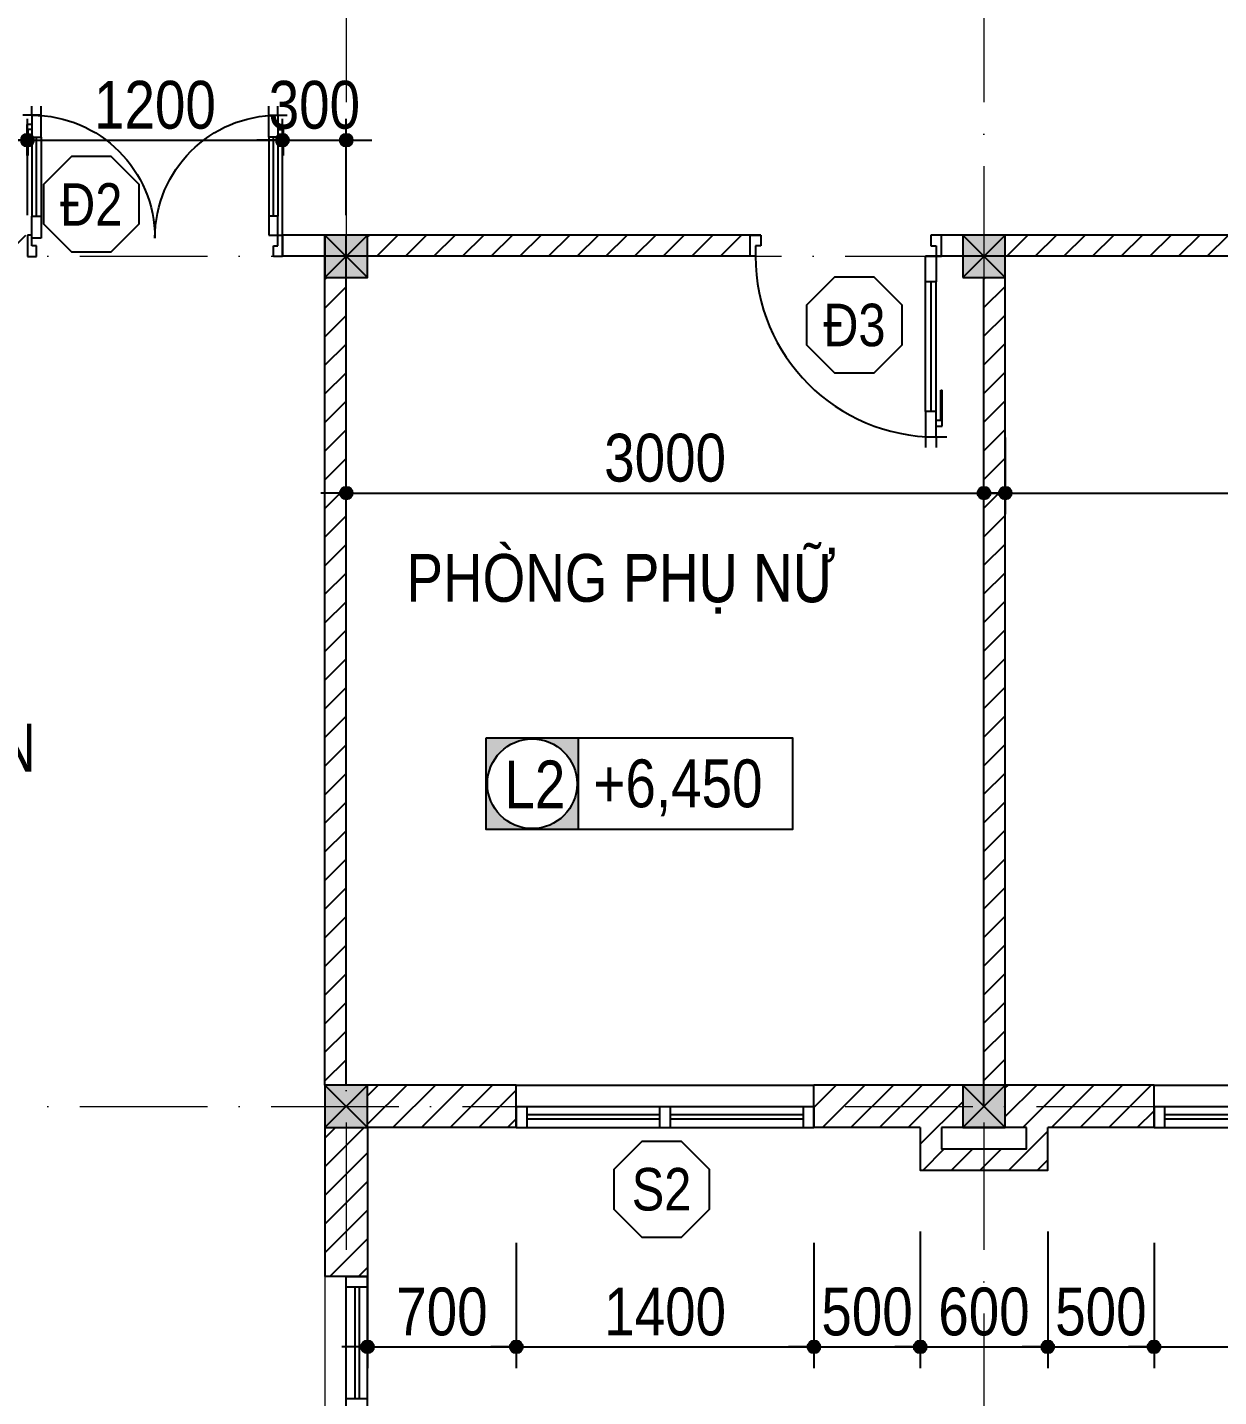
# Model space of a CAD drawing. Header units: millimetres. Extents: x 1201 to 176852, y 279 to 65351.
# Drawn here: x 79469 to 85073, y 25143 to 31586 of the extents above; entities that cross this region are included whole.
import ezdxf
from ezdxf.enums import TextEntityAlignment as Align

# ---------------------------------------------------------------- set-up
doc = ezdxf.new("R2010")
doc.units = ezdxf.units.MM
doc.linetypes.add('ACAD_ISO10W100', pattern=[18, 12, -3, 0, -3])
for name, color, linetype in [('009', 251, 'Continuous'), ('DIM', 1, 'Continuous'), ('DOOR', 20, 'Continuous'), ('MEDIUM', 2, 'Continuous'), ('TAGS', 60, 'Continuous'), ('TEXT', 7, 'Continuous'), ('TUONG', 131, 'Continuous'), ('WALL', 4, 'Continuous')]:
    doc.layers.add(name, color=color, linetype=linetype)
doc.layers.add('NET-THAY', color=2, linetype='Continuous', lineweight=13)
doc.layers.add('TRUC', color=24, linetype='Continuous', lineweight=0)
doc.styles.add('1', font='', dxfattribs={"height": 250})
doc.styles.add('HEL-CONDENSE', font='')
doc.styles.add('VNI-HELVE-CONDENSEN', font='')
doc.styles.get('1').set_extended_font_data('VNI-Helve-Condense')
doc.styles.get('HEL-CONDENSE').set_extended_font_data('VNI-Helve-Condense')
doc.styles.get('VNI-HELVE-CONDENSEN').set_extended_font_data('VNI-Helve-Condense')
doc.dimstyles.new('D100', dxfattribs={"dimtxt": 225, "dimasz": 1.2, "dimexe": 100, "dimexo": 0, "dimgap": 50, "dimtad": 1, "dimdec": 0, "dimzin": 13, "dimdsep": 46, "dimtxsty": 'HEL-CONDENSE', "dimblk": 'D50', "dimcen": 0, "dimclrd": 1, "dimclre": 1, "dimclrt": 7, "dimadec": 0, "dimazin": 0, "dimtfac": 1, "dimtdec": 0, "dimtmove": 0, "dimatfit": 3, "dimldrblk": 'D50', "dimfxl": 1, "dimtolj": 1, "dimtzin": 13, "dimarcsym": 0})

# ---------------------------------------------------------------- blocks, each defined once
blk = doc.blocks.new('A$C6E0044D6')
at = {"layer": 'DOOR'}
for p, q in [((-25, 925), (-25, 975)), ((25, 925), (25, 975)), ((-25, 925), (-75, 925)), ((25, 925), (-25, 925)), ((-25, 925), (-25, 805)), ((25, 805), (25, 925)), ((-25, 874.1), (-53.3, 874.1)), ((-53.3, 874.1), (-53.3, 704.5)), ((-25, 845.9), (-47.6, 845.9)), ((-47.6, 845.9), (-47.6, 704.5)), ((-25, 874.1), (-25, 845.9)), ((-25, 827.9), (-25, 195)), ((-25, 805), (25, 805)), ((0, 195), (0, 805)), ((25, 805), (25, 195)), ((-47.6, 704.5), (-53.3, 704.5)), ((-25, 195), (25, 195)), ((-25, 75), (-25, 195)), ((25, 195), (25, 75)), ((-25, 75), (-50, 75)), ((-50, 75), (-50, -25)), ((-25, 25), (-25, 75)), ((25, 75), (-25, 75)), ((825, 25), (825, 75)), ((825, 75), (850, 75)), ((850, 75), (850, -25)), ((0, 25), (-25, 25)), ((0, -25), (0, 25)), ((800, -25), (800, 25)), ((800, 25), (825, 25)), ((-50, -25), (0, -25)), ((850, -25), (800, -25))]:
    blk.add_line(p, q, dxfattribs=at)
at = {"layer": 'DOOR', "color": 251}
blk.add_arc((-25, 75), 850, 0, 90, dxfattribs=at)
blk = doc.blocks.new('s11')
at = {"layer": 'DOOR'}
for p, q in [((0, 0), (0, -100)), ((1400, 0), (0, 0)), ((50, 0), (50, -100)), ((1350, 0), (1350, -100)), ((1400, 0), (1400, -100)), ((1400, -100), (0, -100))]:
    blk.add_line(p, q, dxfattribs=at)
at = {"layer": 'DOOR', "linetype": 'ByBlock', "lineweight": -2}
for p, q in [((675, -100), (675, 0)), ((725, -100), (725, 0))]:
    blk.add_line(p, q, dxfattribs=at)
at = {"layer": 'DOOR', "color": 251}
for p, q in [((50, -40), (675, -40)), ((50, -60), (675, -60)), ((725, -40), (1350, -40)), ((725, -60), (1350, -60))]:
    blk.add_line(p, q, dxfattribs=at)
blk = doc.blocks.new('A$C1CA434F2')
at = {"layer": 'DOOR'}
for p, q in [((-289.1, -309.3), (-289.1, -409.3)), ((-289.1, -309.3), (2110.9, -309.3)), ((-239.1, -309.3), (-239.1, -409.3)), ((885.9, -309.3), (885.9, -409.3)), ((935.9, -309.3), (935.9, -409.3)), ((1486.2, -309.3), (1486.2, -409.3)), ((1536.2, -309.3), (1536.2, -409.3)), ((2060.9, -309.3), (2060.9, -409.3)), ((2110.9, -309.3), (2110.9, -409.3)), ((-289.1, -409.3), (2110.9, -409.3))]:
    blk.add_line(p, q, dxfattribs=at)
at = {"layer": 'DOOR', "linetype": 'ByBlock', "lineweight": -2}
for p, q in [((285.2, -409.3), (285.2, -309.3)), ((335.2, -409.3), (335.2, -309.3))]:
    blk.add_line(p, q, dxfattribs=at)
at = {"layer": 'DOOR', "color": 251}
for p, q in [((285.2, -349.3), (-239.1, -349.3)), ((285.2, -369.3), (-239.1, -369.3)), ((885.9, -349.3), (335.2, -349.3)), ((885.9, -369.3), (335.2, -369.3)), ((1486.2, -349.3), (935.9, -349.3)), ((1486.2, -369.3), (935.9, -369.3)), ((2060.9, -349.3), (1536.2, -349.3)), ((2060.9, -369.3), (1536.2, -369.3))]:
    blk.add_line(p, q, dxfattribs=at)
blk = doc.blocks.new('A$C225A2996')
at = {"layer": 'WALL'}
blk.add_hatch(color=4, dxfattribs=at).paths.add_polyline_path([(531.4, 81.6), (731.4, 81.6), (731.4, 281.6), (531.4, 281.6)])
at = {"layer": 'WALL', "color": 4}
for p, q in [((531.4, 281.6), (731.4, 81.6)), ((531.4, 81.6), (731.4, 281.6))]:
    blk.add_line(p, q, dxfattribs=at)
blk.add_lwpolyline([(531.4, 81.6), (731.4, 81.6), (731.4, 281.6), (531.4, 281.6)], close=True, dxfattribs=at)
blk = doc.blocks.new('KH-CUADI')
at = {"layer": 'TAGS'}
blk.add_lwpolyline([(-124.3, 300), (-300, 124.3), (-300, -124.3), (-124.3, -300), (124.3, -300), (300, -124.3), (300, 124.3), (124.3, 300)], close=True, dxfattribs=at)
at = {"layer": 'TAGS', "style": 'VNI-HELVE-CONDENSEN'}
blk.add_attdef('D', text='', height=300, dxfattribs=at).set_placement((0, 0), align=Align.MIDDLE)
blk = doc.blocks.new('A$C48B57989')
at = {"layer": 'DOOR'}
for p, q in [((-446, 752.5), (-403.1, 752.5)), ((-446, 652.5), (-446, 752.5)), ((-403.1, 752.5), (-403.1, 702.5)), ((711.1, 752.5), (711.1, 702.5)), ((754, 752.5), (711.1, 752.5)), ((754, 652.5), (754, 752.5)), ((-424.6, 652.5), (-446, 652.5)), ((-403.1, 702.5), (-424.6, 702.5)), ((-424.6, 702.5), (-424.6, 652.5)), ((-381.7, 666.8), (-424.6, 666.8)), ((-424.6, 666.8), (-424.6, 563.9)), ((-381.7, 563.9), (-381.7, 666.8)), ((689.7, 563.9), (689.7, 652.5)), ((689.7, 652.5), (732.6, 652.5)), ((711.1, 702.5), (732.6, 702.5)), ((732.6, 702.5), (732.6, 652.5)), ((732.6, 652.5), (754, 652.5)), ((732.6, 652.5), (732.6, 563.9)), ((-424.6, 563.9), (-381.7, 563.9)), ((-424.6, 171.4), (-424.6, 563.9)), ((-403.1, 563.9), (-403.1, 191)), ((-381.7, 191), (-381.7, 563.9)), ((689.7, 191), (689.7, 563.9)), ((732.6, 563.9), (689.7, 563.9)), ((711.1, 563.9), (711.1, 191)), ((732.6, 171.4), (732.6, 563.9)), ((-448.8, 131.8), (-448.8, 277.2)), ((-443.9, 277.2), (-448.8, 277.2)), ((-443.9, 156), (-443.9, 277.2)), ((752, 156), (752, 277.2)), ((752, 277.2), (756.8, 277.2)), ((756.8, 131.8), (756.8, 277.2)), ((-424.6, 131.8), (-448.8, 131.8)), ((-424.6, 156), (-443.9, 156)), ((-424.6, 191), (-381.7, 191)), ((-424.6, 88.2), (-424.6, 191)), ((-424.6, 131.8), (-424.6, 156)), ((-381.7, 191), (-381.7, 88.2)), ((732.6, 191), (689.7, 191)), ((689.7, 191), (689.7, 88.2)), ((732.6, 88.2), (732.6, 191)), ((732.6, 131.8), (732.6, 156)), ((732.6, 156), (752, 156)), ((732.6, 131.8), (756.8, 131.8)), ((-424.6, 88.2), (-467.4, 88.2)), ((-424.6, 88.2), (-424.6, 45.3)), ((-381.7, 88.2), (-424.6, 88.2)), ((-381.7, 88.2), (-381.7, 45.3)), ((689.7, 88.2), (689.7, 45.3)), ((689.7, 88.2), (732.6, 88.2)), ((732.6, 88.2), (732.6, 45.3)), ((732.6, 88.2), (775.4, 88.2))]:
    blk.add_line(p, q, dxfattribs=at)
at = {"layer": 'DOOR', "color": 251}
for centre, major_axis, start_param, end_param in [((-424.6, 666.8), (409.1, 409.1), 3.926991, 5.497787), ((732.6, 666.8), (-409.1, 409.1), 0.785398, 2.356194)]:
    blk.add_ellipse(centre, major_axis=major_axis, ratio=1, start_param=start_param, end_param=end_param, dxfattribs=at)
blk = doc.blocks.new('D50')
at = {"layer": 'DIM'}
blk.add_hatch(color=256, dxfattribs=at).paths.add_polyline_path([(25, 0, 1), (-25, 0, 1)])
blk.add_line((25, 0), (100, 0), dxfattribs=at)
blk.add_circle((0, 0), 25, dxfattribs=at)
blk = doc.blocks.new('*D1086')
at = {"layer": 'DEFPOINTS', "color": 0, "transparency": 16777216}
for p in [(81769, 25865.9), (81069, 25708.4), (81769, 25376.7)]:
    blk.add_point(p, dxfattribs=at)
at = {"layer": 'DIM', "color": 1, "lineweight": -2, "transparency": 16777216}
for p, q in [((81769, 25865.9), (81769, 25276.7)), ((81069, 25708.4), (81069, 25276.7)), ((81070.2, 25376.7), (81767.8, 25376.7))]:
    blk.add_line(p, q, dxfattribs=at)
at = {"layer": 'DIM', "color": 1, "lineweight": -2, "transparency": 16777216, "xscale": 1.199999999999999, "yscale": 1.199999999999999, "zscale": 1.199999999999999, "rotation": 180}
blk.add_blockref('D50', (81069, 25376.7), dxfattribs=at)
at = {"layer": 'DIM', "color": 1, "lineweight": -2, "transparency": 16777216, "xscale": 1.199999999999999, "yscale": 1.199999999999999, "zscale": 1.199999999999999}
blk.add_blockref('D50', (81769, 25376.7), dxfattribs=at)
at = {"layer": 'DIM', "color": 7, "transparency": 16777216, "insert": (81419, 25541.6), "char_height": 225, "attachment_point": 5, "style": 'HEL-CONDENSE'}
blk.add_mtext('\\A1;700', dxfattribs=at)
blk = doc.blocks.new('*D1087')
at = {"layer": 'DEFPOINTS', "color": 0, "transparency": 16777216}
for p in [(81769, 25865.9), (83169, 25865.9), (83169, 25376.7)]:
    blk.add_point(p, dxfattribs=at)
at = {"layer": 'DIM', "color": 1, "lineweight": -2, "transparency": 16777216}
for p, q in [((81769, 25865.9), (81769, 25276.7)), ((83169, 25865.9), (83169, 25276.7)), ((81770.2, 25376.7), (83167.8, 25376.7))]:
    blk.add_line(p, q, dxfattribs=at)
at = {"layer": 'DIM', "color": 1, "lineweight": -2, "transparency": 16777216, "xscale": 1.199999999999999, "yscale": 1.199999999999999, "zscale": 1.199999999999999, "rotation": 180}
blk.add_blockref('D50', (81769, 25376.7), dxfattribs=at)
at = {"layer": 'DIM', "color": 1, "lineweight": -2, "transparency": 16777216, "xscale": 1.199999999999999, "yscale": 1.199999999999999, "zscale": 1.199999999999999}
blk.add_blockref('D50', (83169, 25376.7), dxfattribs=at)
at = {"layer": 'DIM', "color": 7, "transparency": 16777216, "insert": (82469, 25541.6), "char_height": 225, "attachment_point": 5, "style": 'HEL-CONDENSE'}
blk.add_mtext('\\A1;1400', dxfattribs=at)
blk = doc.blocks.new('*D1088')
at = {"layer": 'DEFPOINTS', "color": 0, "transparency": 16777216}
for p in [(83669, 25919.9), (83169, 25865.9), (83669, 25376.7)]:
    blk.add_point(p, dxfattribs=at)
at = {"layer": 'DIM', "color": 1, "lineweight": -2, "transparency": 16777216}
for p, q in [((83669, 25919.9), (83669, 25276.7)), ((83169, 25865.9), (83169, 25276.7)), ((83170.2, 25376.7), (83667.8, 25376.7))]:
    blk.add_line(p, q, dxfattribs=at)
at = {"layer": 'DIM', "color": 1, "lineweight": -2, "transparency": 16777216, "xscale": 1.199999999999999, "yscale": 1.199999999999999, "zscale": 1.199999999999999, "rotation": 180}
blk.add_blockref('D50', (83169, 25376.7), dxfattribs=at)
at = {"layer": 'DIM', "color": 1, "lineweight": -2, "transparency": 16777216, "xscale": 1.199999999999999, "yscale": 1.199999999999999, "zscale": 1.199999999999999}
blk.add_blockref('D50', (83669, 25376.7), dxfattribs=at)
at = {"layer": 'DIM', "color": 7, "transparency": 16777216, "insert": (83419, 25541.6), "char_height": 225, "attachment_point": 5, "style": 'HEL-CONDENSE'}
blk.add_mtext('\\A1;500', dxfattribs=at)
blk = doc.blocks.new('*D1089')
at = {"layer": 'DEFPOINTS', "color": 0, "transparency": 16777216}
for p in [(83669, 25919.9), (84269, 25919.9), (84269, 25376.7)]:
    blk.add_point(p, dxfattribs=at)
at = {"layer": 'DIM', "color": 1, "lineweight": -2, "transparency": 16777216}
for p, q in [((83669, 25919.9), (83669, 25276.7)), ((84269, 25919.9), (84269, 25276.7)), ((83670.2, 25376.7), (84267.8, 25376.7))]:
    blk.add_line(p, q, dxfattribs=at)
at = {"layer": 'DIM', "color": 1, "lineweight": -2, "transparency": 16777216, "xscale": 1.199999999999999, "yscale": 1.199999999999999, "zscale": 1.199999999999999, "rotation": 180}
blk.add_blockref('D50', (83669, 25376.7), dxfattribs=at)
at = {"layer": 'DIM', "color": 1, "lineweight": -2, "transparency": 16777216, "xscale": 1.199999999999999, "yscale": 1.199999999999999, "zscale": 1.199999999999999}
blk.add_blockref('D50', (84269, 25376.7), dxfattribs=at)
at = {"layer": 'DIM', "color": 7, "transparency": 16777216, "insert": (83969, 25541.6), "char_height": 225, "attachment_point": 5, "style": 'HEL-CONDENSE'}
blk.add_mtext('\\A1;600', dxfattribs=at)
blk = doc.blocks.new('*D1090')
at = {"layer": 'DEFPOINTS', "color": 0, "transparency": 16777216}
for p in [(84269, 25919.9), (84769, 25865.9), (84769, 25376.7)]:
    blk.add_point(p, dxfattribs=at)
at = {"layer": 'DIM', "color": 1, "lineweight": -2, "transparency": 16777216}
for p, q in [((84269, 25919.9), (84269, 25276.7)), ((84769, 25865.9), (84769, 25276.7)), ((84270.2, 25376.7), (84767.8, 25376.7))]:
    blk.add_line(p, q, dxfattribs=at)
at = {"layer": 'DIM', "color": 1, "lineweight": -2, "transparency": 16777216, "xscale": 1.199999999999999, "yscale": 1.199999999999999, "zscale": 1.199999999999999, "rotation": 180}
blk.add_blockref('D50', (84269, 25376.7), dxfattribs=at)
at = {"layer": 'DIM', "color": 1, "lineweight": -2, "transparency": 16777216, "xscale": 1.199999999999999, "yscale": 1.199999999999999, "zscale": 1.199999999999999}
blk.add_blockref('D50', (84769, 25376.7), dxfattribs=at)
at = {"layer": 'DIM', "color": 7, "transparency": 16777216, "insert": (84519, 25541.6), "char_height": 225, "attachment_point": 5, "style": 'HEL-CONDENSE'}
blk.add_mtext('\\A1;500', dxfattribs=at)
blk = doc.blocks.new('*D1091')
at = {"layer": 'DEFPOINTS', "color": 0, "transparency": 16777216}
for p in [(84769, 25865.9), (86169, 25865.9), (86169, 25376.7)]:
    blk.add_point(p, dxfattribs=at)
at = {"layer": 'DIM', "color": 1, "lineweight": -2, "transparency": 16777216}
for p, q in [((84769, 25865.9), (84769, 25276.7)), ((86169, 25865.9), (86169, 25276.7)), ((84770.2, 25376.7), (86167.8, 25376.7))]:
    blk.add_line(p, q, dxfattribs=at)
at = {"layer": 'DIM', "color": 1, "lineweight": -2, "transparency": 16777216, "xscale": 1.199999999999999, "yscale": 1.199999999999999, "zscale": 1.199999999999999, "rotation": 180}
blk.add_blockref('D50', (84769, 25376.7), dxfattribs=at)
at = {"layer": 'DIM', "color": 1, "lineweight": -2, "transparency": 16777216, "xscale": 1.199999999999999, "yscale": 1.199999999999999, "zscale": 1.199999999999999}
blk.add_blockref('D50', (86169, 25376.7), dxfattribs=at)
at = {"layer": 'DIM', "color": 7, "transparency": 16777216, "insert": (85469, 25541.6), "char_height": 225, "attachment_point": 5, "style": 'HEL-CONDENSE'}
blk.add_mtext('\\A1;1400', dxfattribs=at)
blk = doc.blocks.new('*D1121')
at = {"layer": 'DEFPOINTS', "color": 0, "transparency": 16777216}
for p in [(75069, 31461.8), (79469, 31055.1), (79469, 30702.5)]:
    blk.add_point(p, dxfattribs=at)
at = {"layer": 'DIM', "color": 1, "lineweight": -2, "transparency": 16777216}
for p, q in [((75069, 31461.8), (75069, 30955.1)), ((79469, 30702.5), (79469, 31155.1)), ((75070.2, 31055.1), (79467.8, 31055.1))]:
    blk.add_line(p, q, dxfattribs=at)
at = {"layer": 'DIM', "color": 1, "lineweight": -2, "transparency": 16777216, "xscale": 1.199999999999999, "yscale": 1.199999999999999, "zscale": 1.199999999999999, "rotation": 180}
blk.add_blockref('D50', (75069, 31055.1), dxfattribs=at)
at = {"layer": 'DIM', "color": 1, "lineweight": -2, "transparency": 16777216, "xscale": 1.199999999999999, "yscale": 1.199999999999999, "zscale": 1.199999999999999}
blk.add_blockref('D50', (79469, 31055.1), dxfattribs=at)
at = {"layer": 'DIM', "color": 7, "transparency": 16777216, "insert": (77269, 31220), "char_height": 225, "attachment_point": 5, "style": 'HEL-CONDENSE'}
blk.add_mtext('\\A1;4400', dxfattribs=at)
blk = doc.blocks.new('*D1122')
at = {"layer": 'DEFPOINTS', "color": 0, "transparency": 16777216}
for p in [(80669, 31055.1), (79469, 30702.5), (80669, 30602.5)]:
    blk.add_point(p, dxfattribs=at)
at = {"layer": 'DIM', "color": 1, "lineweight": -2, "transparency": 16777216}
for p, q in [((79469, 30702.5), (79469, 31155.1)), ((80669, 30602.5), (80669, 31155.1)), ((79470.2, 31055.1), (80667.8, 31055.1))]:
    blk.add_line(p, q, dxfattribs=at)
at = {"layer": 'DIM', "color": 1, "lineweight": -2, "transparency": 16777216, "xscale": 1.199999999999999, "yscale": 1.199999999999999, "zscale": 1.199999999999999, "rotation": 180}
blk.add_blockref('D50', (79469, 31055.1), dxfattribs=at)
at = {"layer": 'DIM', "color": 1, "lineweight": -2, "transparency": 16777216, "xscale": 1.199999999999999, "yscale": 1.199999999999999, "zscale": 1.199999999999999}
blk.add_blockref('D50', (80669, 31055.1), dxfattribs=at)
at = {"layer": 'DIM', "color": 7, "transparency": 16777216, "insert": (80069, 31220), "char_height": 225, "attachment_point": 5, "style": 'HEL-CONDENSE'}
blk.add_mtext('\\A1;1200', dxfattribs=at)
blk = doc.blocks.new('*D1140')
at = {"layer": 'DEFPOINTS', "color": 0, "transparency": 16777216}
for p in [(80969, 31055.1), (80669, 30702.5), (80969, 30702.5)]:
    blk.add_point(p, dxfattribs=at)
at = {"layer": 'DIM', "color": 1, "lineweight": -2, "transparency": 16777216}
for p, q in [((80669, 30702.5), (80669, 31155.1)), ((80969, 30702.5), (80969, 31155.1)), ((80670.2, 31055.1), (80967.8, 31055.1))]:
    blk.add_line(p, q, dxfattribs=at)
at = {"layer": 'DIM', "color": 1, "lineweight": -2, "transparency": 16777216, "xscale": 1.199999999999999, "yscale": 1.199999999999999, "zscale": 1.199999999999999, "rotation": 180}
blk.add_blockref('D50', (80669, 31055.1), dxfattribs=at)
at = {"layer": 'DIM', "color": 1, "lineweight": -2, "transparency": 16777216, "xscale": 1.199999999999999, "yscale": 1.199999999999999, "zscale": 1.199999999999999}
blk.add_blockref('D50', (80969, 31055.1), dxfattribs=at)
at = {"layer": 'DIM', "color": 7, "transparency": 16777216, "insert": (80819, 31220), "char_height": 225, "attachment_point": 5, "style": 'HEL-CONDENSE'}
blk.add_mtext('\\A1;300', dxfattribs=at)
blk = doc.blocks.new('A$C27B14CF0')
at = {"layer": 'TAGS', "ltscale": 1000}
h = blk.add_hatch(color=8, dxfattribs=at)
h.paths.add_polyline_path([(249.9, 243.1), (-182.1, 243.1), (-182.1, -188.9), (249.9, -188.9)])
h.paths.add_polyline_path([(244.9, 27.1, -1), (-177.1, 27.1, -1)], flags=16)
blk.add_line((249.9, 243.1), (249.9, -188.9), dxfattribs=at)
blk.add_lwpolyline([(-182.1, 243.1), (1257.9, 243.1), (1257.9, -188.9), (-182.1, -188.9)], close=True, dxfattribs=at)
blk.add_circle((33.9, 27.1), 211, dxfattribs=at)
at = {"layer": 'TAGS', "ltscale": 1000, "style": 'VNI-HELVE-CONDENSEN'}
for p in [(-44.3, -83.7), (379.3, -83.7)]:
    blk.add_attdef('S', p, '', height=225, dxfattribs=at)
blk = doc.blocks.new('*D976')
at = {"layer": 'DEFPOINTS', "color": 0, "transparency": 16777216}
for p in [(83969, 29394.5), (80969, 29203.4), (83969, 29203.4)]:
    blk.add_point(p, dxfattribs=at)
at = {"layer": 'DIM', "color": 1, "lineweight": -2, "transparency": 16777216}
for p, q in [((80969, 29203.4), (80969, 29494.5)), ((83969, 29203.4), (83969, 29494.5)), ((80970.2, 29394.5), (83967.8, 29394.5))]:
    blk.add_line(p, q, dxfattribs=at)
at = {"layer": 'DIM', "color": 1, "lineweight": -2, "transparency": 16777216, "xscale": 1.199999999999999, "yscale": 1.199999999999999, "zscale": 1.199999999999999, "rotation": 180}
blk.add_blockref('D50', (80969, 29394.5), dxfattribs=at)
at = {"layer": 'DIM', "color": 1, "lineweight": -2, "transparency": 16777216, "xscale": 1.199999999999999, "yscale": 1.199999999999999, "zscale": 1.199999999999999}
blk.add_blockref('D50', (83969, 29394.5), dxfattribs=at)
at = {"layer": 'DIM', "color": 7, "transparency": 16777216, "insert": (82469, 29559.4), "char_height": 225, "attachment_point": 5, "style": 'HEL-CONDENSE'}
blk.add_mtext('\\A1;3000', dxfattribs=at)
blk = doc.blocks.new('*D977')
at = {"layer": 'DEFPOINTS', "color": 0, "transparency": 16777216}
for p in [(84069, 29656.5), (89469, 29656.5), (89469, 29394.5)]:
    blk.add_point(p, dxfattribs=at)
at = {"layer": 'DIM', "color": 1, "lineweight": -2, "transparency": 16777216}
for p, q in [((84069, 29656.5), (84069, 29294.5)), ((89469, 29656.5), (89469, 29294.5)), ((84070.2, 29394.5), (89467.8, 29394.5))]:
    blk.add_line(p, q, dxfattribs=at)
at = {"layer": 'DIM', "color": 1, "lineweight": -2, "transparency": 16777216, "xscale": 1.199999999999999, "yscale": 1.199999999999999, "zscale": 1.199999999999999, "rotation": 180}
blk.add_blockref('D50', (84069, 29394.5), dxfattribs=at)
at = {"layer": 'DIM', "color": 1, "lineweight": -2, "transparency": 16777216, "xscale": 1.199999999999999, "yscale": 1.199999999999999, "zscale": 1.199999999999999}
blk.add_blockref('D50', (89469, 29394.5), dxfattribs=at)
at = {"layer": 'DIM', "color": 7, "transparency": 16777216, "insert": (86769, 29559.4), "char_height": 225, "attachment_point": 5, "style": 'HEL-CONDENSE'}
blk.add_mtext('\\A1;5400', dxfattribs=at)

msp = doc.modelspace()

# ---------------------------------------------------------------- hatches: boundary and pattern name
at = {"layer": '009'}
h = msp.add_hatch(dxfattribs=at)
h.set_pattern_fill('ANSI31', color=256, scale=30, style=0)
h.set_pattern_definition([(45, (-1228036.16, -308637.74), (-67.351921, 67.351921), [])])
h.paths.add_polyline_path([(79469.008, 30608.429), (75069.008, 30608.429), (75069.008, 30508.429), (79469.008, 30508.429)])
h.paths.add_polyline_path([(80969.008, 30408.429), (80869.008, 30408.429), (80869.008, 26608.429), (80969.008, 26608.429)])
h.paths.add_polyline_path([(82869.008, 30608.429), (81069.008, 30608.429), (81069.008, 30508.429), (82869.008, 30508.429)])
h.paths.add_polyline_path([(84069.008, 30408.429), (83969.008, 30408.429), (83969.008, 26608.429), (84069.008, 26608.429)])
h.paths.add_polyline_path([(88069.008, 30608.429), (84069.008, 30608.429), (84069.008, 30508.429), (84869.008, 30508.429), (88069.008, 30508.429)])
h.paths.add_polyline_path([(83869.008, 26608.429), (83169.008, 26608.429), (83169.008, 26408.429), (83669.008, 26408.429), (83669.008, 26208.429), (84269.008, 26208.429), (84269.008, 26408.429), (84769.008, 26408.429), (84769.008, 26608.429), (84069.008, 26608.429), (84069.008, 26508.429), (84069.008, 26408.429), (84169.008, 26408.429), (84169.008, 26308.429), (83769.008, 26308.429), (83769.008, 26408.429), (83869.008, 26408.429)])
h.paths.add_polyline_path([(81769.008, 26608.429), (81069.008, 26608.429), (81069.008, 26408.429), (81769.008, 26408.429)])
h.paths.add_polyline_path([(81069.008, 26408.429), (80869.008, 26408.429), (80869.008, 25708.429), (81069.008, 25708.429)])
h.paths.add_polyline_path([(80869.008, 22608.429), (80169.008, 22608.429), (80169.008, 22408.429), (80669.008, 22408.429), (80669.008, 22158.429), (81269.008, 22158.429), (81269.008, 22758.429), (81069.008, 22758.429), (81069.008, 23308.429), (80869.008, 23308.429), (80869.008, 22608.429), (81069.008, 22608.429), (81069.008, 22658.429), (81169.008, 22658.429), (81169.008, 22258.429), (80769.008, 22258.429), (80769.008, 22408.429), (80869.008, 22408.429)])
h.paths.add_polyline_path([(78769.008, 22608.429), (77269.008, 22608.429), (77269.008, 22408.429), (77719.008, 22408.429), (77719.008, 22208.429), (78319.008, 22208.429), (78319.008, 22408.429), (78769.008, 22408.429)])
h.paths.add_polyline_path([(78219.008, 22408.429), (78219.008, 22308.429), (77819.008, 22308.429), (77819.008, 22408.429)], flags=17)
h.paths.add_polyline_path([(75069.008, 23308.429), (74869.008, 23308.429), (74869.008, 22758.429), (74619.008, 22758.429), (74619.008, 22158.429), (74869.008, 22158.429), (75369.008, 22158.429), (75369.008, 22408.429), (75869.008, 22408.429), (75869.008, 22608.429), (75369.008, 22608.429), (75069.008, 22608.429), (75069.008, 22508.429), (75269.008, 22508.429), (75269.008, 22258.429), (74969.008, 22258.429), (74719.008, 22258.429), (74719.008, 22658.429), (74869.008, 22658.429), (74869.008, 22608.429), (75069.008, 22608.429)])
h.paths.add_polyline_path([(75069.008, 26408.429), (74869.008, 26408.429), (74869.008, 26308.429), (74719.008, 26308.429), (74719.008, 26708.429), (74869.008, 26708.429), (74869.008, 26608.429), (75069.008, 26608.429), (75069.008, 27308.429), (74869.008, 27308.429), (74869.008, 26808.429), (74619.008, 26808.429), (74619.008, 26208.429), (74869.008, 26208.429), (74869.008, 25708.429), (75069.008, 25708.429)])
h.paths.add_polyline_path([(75069.008, 30408.429), (74869.008, 30408.429), (74869.008, 30308.429), (74719.008, 30308.429), (74719.008, 30708.429), (74869.008, 30708.429), (74869.008, 30608.429), (75069.008, 30608.429), (75069.008, 30808.429), (74869.008, 30808.429), (74619.008, 30808.429), (74619.008, 30208.429), (74869.008, 30208.429), (74869.008, 29708.429), (75069.008, 29708.429)])
h.paths.add_polyline_path([(75069.008, 33508.429), (75169.008, 33508.429), (75169.008, 33608.429), (75069.008, 33608.429), (75069.008, 34208.429), (74869.008, 34208.429), (74869.008, 32808.429), (74619.008, 32808.429), (74619.008, 32208.429), (74869.008, 32208.429), (75069.008, 32208.429), (75069.008, 32408.429), (74869.008, 32408.429), (74869.008, 32308.429), (74719.008, 32308.429), (74719.008, 32708.429), (74869.008, 32708.429), (74869.008, 32608.429), (75069.008, 32608.429), (75069.008, 32808.429)])

# ---------------------------------------------------------------- linework, layer by layer
at = {"layer": 'MEDIUM'}
for p, q in [((81769.008, 26608.429, 6450), (83169.008, 26608.429, 6450)), ((84769.008, 26608.429, 6450), (86169.008, 26608.429, 6450))]:
    msp.add_line(p, q, dxfattribs=at)
at = {"layer": 'NET-THAY'}
msp.add_line((80869.008, 25708.429, 6450), (80869.008, 23308.429, 6450), dxfattribs=at)
at = {"layer": 'TRUC', "linetype": 'ACAD_ISO10W100', "ltscale": 50, "elevation": 6450}
for points in [[(80969.008, 37234.209), (80969.008, 20808.429)], [(80969.008, 37234.209), (80969.008, 20808.429)], [(83969.008, 37234.209), (83969.008, 20808.429)], [(72515.024, 30508.429), (110285.336, 30508.429)], [(72515.024, 26508.429), (110285.336, 26508.429)]]:
    msp.add_lwpolyline(points, dxfattribs=at)
at = {"layer": 'TUONG'}
for p, q in [((82919.008, 30608.429, 6450), (80669.008, 30608.429, 6450)), ((80669.008, 30508.429, 6450), (80669.008, 30608.429, 6450)), ((80869.008, 26608.429, 6450), (80869.008, 30608.429, 6450)), ((80969.008, 26608.429, 6450), (80969.008, 30608.429, 6450)), ((82869.008, 30508.429, 6450), (82869.008, 30608.429, 6450)), ((83869.008, 30608.429, 6450), (83719.008, 30608.429, 6450)), ((83769.008, 30508.429, 6450), (83769.008, 30608.429, 6450)), ((88090.437, 30608.429, 6450), (84069.008, 30608.429, 6450)), ((84069.008, 30508.429, 6450), (84069.008, 30608.429, 6450)), ((82894.008, 30508.429, 6450), (80669.008, 30508.429, 6450)), ((83869.008, 30508.429, 6450), (83694.008, 30508.429, 6450)), ((84869.008, 30508.429, 6450), (83869.008, 30508.429, 6450)), ((84169.008, 30508.429, 6450), (84069.008, 30508.429, 6450)), ((88069.008, 30508.429, 6450), (84269.008, 30508.429, 6450)), ((83969.008, 26508.429, 6450), (83969.008, 30408.429, 6450)), ((84069.008, 26508.429, 6450), (84069.008, 30408.429, 6450)), ((81769.008, 26408.429, 6450), (81769.008, 26608.429, 6450)), ((83169.008, 26408.429, 6450), (83169.008, 26608.429, 6450)), ((84769.008, 26408.429, 6450), (84769.008, 26608.429, 6450)), ((81069.008, 25708.429, 6450), (80869.008, 25708.429, 6450))]:
    msp.add_line(p, q, dxfattribs=at)
at = {"layer": 'TUONG', "elevation": 6450}
for points in [[(81769.008, 26608.429), (80869.008, 26608.429), (80869.008, 25708.429)], [(84769.008, 26608.429), (83169.008, 26608.429)], [(81769.008, 26408.429), (81069.008, 26408.429), (81069.008, 25708.429)], [(83669.008, 26408.429), (83169.008, 26408.429)], [(83669.008, 26408.429), (83669.008, 26208.429), (84269.008, 26208.429), (84269.008, 26408.429)], [(84169.008, 26408.429), (83769.008, 26408.429)], [(83769.008, 26408.429), (83769.008, 26308.429), (84169.008, 26308.429), (84169.008, 26408.429)], [(84769.008, 26408.429), (84269.008, 26408.429)]]:
    msp.add_lwpolyline(points, dxfattribs=at)

# ---------------------------------------------------------------- block references
at = {"layer": 'DOOR', "xscale": -1, "rotation": 180}
msp.add_blockref('A$C48B57989', (79915.001, 31260.903, 6450), dxfattribs=at)
at = {"layer": 'DOOR'}
for name, p, rotation in [('A$C6E0044D6', (83719.008, 30583.429, 6450), 180), ('A$C1CA434F2', (80659.724, 23597.524, 6450), 90)]:
    msp.add_blockref(name, p, dxfattribs=dict(at, rotation=rotation))
at = {"layer": 'DOOR', "xscale": -1}
for p in [(83169.008, 26508.429, 6450), (86169.008, 26508.429, 6450)]:
    msp.add_blockref('s11', p, dxfattribs=at)
at = {"layer": 'TAGS', "linetype": 'Continuous'}
ref = msp.add_blockref('KH-CUADI', (79769.265, 30753.957, 6450), dxfattribs=dict(at, xscale=0.75, yscale=0.75, zscale=0.75, rotation=180))
ref.add_attrib('D', 'Ñ2', dxfattribs={"color": 7, "height": 200, "style": 'VNI-HELVE-CONDENSEN'}).set_placement((79769.265, 30753.957, 6450), align=Align.MIDDLE)
ref = msp.add_blockref('KH-CUADI', (83359.459, 30185.484, 6450), dxfattribs=dict(at, xscale=0.75, yscale=0.75, zscale=0.75, rotation=180))
ref.add_attrib('D', 'Ñ3', dxfattribs={"color": 7, "height": 200, "style": 'VNI-HELVE-CONDENSEN'}).set_placement((83359.459, 30185.484, 6450), align=Align.MIDDLE)
at = {"layer": 'TAGS', "ltscale": 1000}
ref = msp.add_blockref('A$C27B14CF0', (81809.982, 27999.429, 6450), dxfattribs=at)
ref.add_attrib('S', 'L2', (81712.72, 27910.836, 6450), dxfattribs={"color": 7, "ltscale": 1000, "height": 225, "style": 'VNI-HELVE-CONDENSEN'})
ref.add_attrib('S', '+6,450', (82131.719, 27915.772, 6450), dxfattribs={"color": 7, "ltscale": 1000, "height": 225, "style": 'VNI-HELVE-CONDENSEN'})
at = {"layer": 'TAGS', "linetype": 'Continuous'}
ref = msp.add_blockref('KH-CUADI', (82452.139, 26118.53, 6450), dxfattribs=dict(at, xscale=0.75, yscale=0.75, zscale=0.75, rotation=180))
ref.add_attrib('D', 'S2', dxfattribs={"color": 7, "height": 200, "style": 'VNI-HELVE-CONDENSEN'}).set_placement((82452.139, 26118.53, 6450), align=Align.MIDDLE)
at = {"layer": 'TUONG', "color": 4}
for p in [(80337.618, 30326.796, 6450), (83337.618, 30326.796, 6450), (80337.618, 26326.796, 6450), (83337.618, 26326.796, 6450)]:
    msp.add_blockref('A$C225A2996', p, dxfattribs=at)

# ---------------------------------------------------------------- texts
at = {"layer": 'TEXT', "char_height": 225, "attachment_point": 2, "style": '1'}
for s, insert in [('PHOØNG PHUÏ NÖÕ', (82262.556, 29107.796, 6450)), ('PHOØNG HOÏP GIAO BAN', (78063.824, 28308.714, 6450))]:
    msp.add_mtext(s, dxfattribs=dict(at, insert=insert))

# ---------------------------------------------------------------- dimensions: what is measured, and where the dimension line sits
at = {"layer": 'DIM'}
for base, p1, p2, picture, middle in [((79469.008, 31055.106, 6450), (75069.008, 31461.757, 6450), (79469.008, 30702.493, 6450), '*D1121', (77269.008, 31220.006, 6450)), ((80669.008, 31055.106, 6450), (79469.008, 30702.493, 6450), (80669.008, 30602.493, 6450), '*D1122', (80069.008, 31220.006, 6450)), ((84269.008, 25376.7, 6450), (83669.008, 25919.944, 6450), (84269.008, 25919.944, 6450), '*D1089', (83969.008, 25541.6, 6450)), ((83169.008, 25376.7, 6450), (81769.008, 25865.939, 6450), (83169.008, 25865.939, 6450), '*D1087', (82469.008, 25541.6, 6450)), ((86169.008, 25376.7, 6450), (84769.008, 25865.939, 6450), (86169.008, 25865.939, 6450), '*D1091', (85469.008, 25541.6, 6450))]:
    dim = msp.add_linear_dim(base=base, p1=p1, p2=p2, dimstyle='D100', override={"dimtmove": 1}, dxfattribs=at)
    dim.commit()
    dim.dimension.update_dxf_attribs({"geometry": picture, "text_midpoint": middle})
for base, p1, p2, picture, middle in [((80969.008, 31055.106, 6450), (80669.008, 30702.493, 6450), (80969.008, 30702.493, 6450), '*D1140', (80819.008, 31055.106, 6450)), ((83669.008, 25376.7, 6450), (83169.008, 25865.939, 6450), (83669.008, 25919.944, 6450), '*D1088', (83419.008, 25376.7, 6450)), ((84769.008, 25376.7, 6450), (84269.008, 25919.944, 6450), (84769.008, 25865.939, 6450), '*D1090', (84519.008, 25376.7, 6450))]:
    dim = msp.add_linear_dim(base=base, p1=p1, p2=p2, dimstyle='D100', override={"dimtmove": 1}, dxfattribs=at)
    dim.commit()
    dim.dimension.update_dxf_attribs({"geometry": picture, "text_midpoint": middle, "dimtype": 160})
for base, p1, p2, picture, middle in [((83969.008, 29394.485, 6450), (80969.008, 29203.423, 6450), (83969.008, 29203.423, 6450), '*D976', (82469.008, 29559.385, 6450)), ((89469.008, 29394.485, 6450), (84069.008, 29656.51, 6450), (89469.008, 29656.51, 6450), '*D977', (86769.008, 29559.385, 6450)), ((81769.008, 25376.7, 6450), (81069.008, 25708.429, 6450), (81769.008, 25865.939, 6450), '*D1086', (81419.008, 25541.6, 6450))]:
    dim = msp.add_linear_dim(base=base, p1=p1, p2=p2, dimstyle='D100', dxfattribs=at)
    dim.commit()
    dim.dimension.update_dxf_attribs({"geometry": picture, "text_midpoint": middle})

doc.saveas('drawing.dxf')
